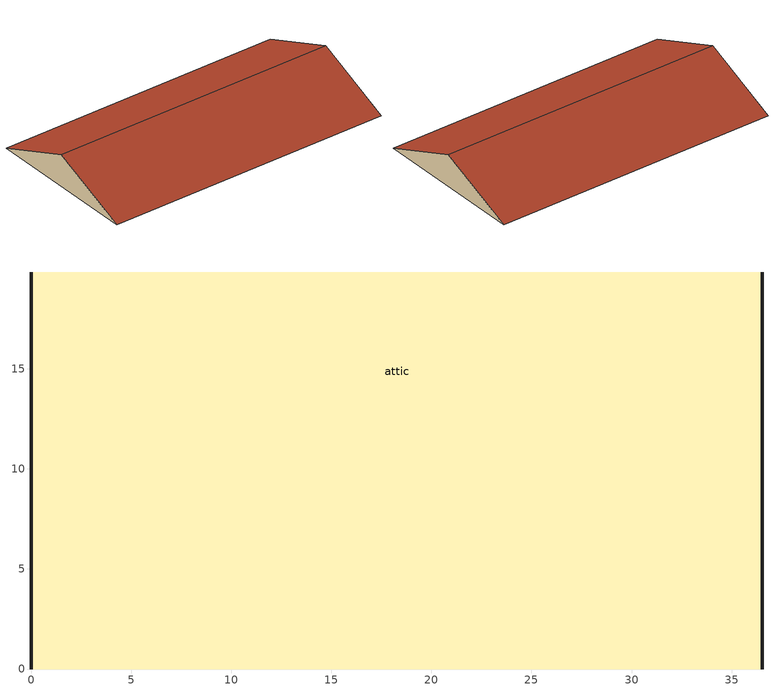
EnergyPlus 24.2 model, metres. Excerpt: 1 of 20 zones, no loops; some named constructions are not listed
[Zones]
attic
 wall outside (Gable_end): 36.54,0,7.92 36.54,19.84,7.92 36.54,9.92,12.05; 0,19.84,7.92 0,0,7.92 0,9.92,12.05
 roof outside (Exterior Roof): 36.54,19.84,7.92 0,19.84,7.92 0,9.92,12.05 36.54,9.92,12.05; 0,0,7.92 36.54,0,7.92 36.54,9.92,12.05 0,9.92,12.05
[Schedule:Day:Hourly]
LightingDay: 0.0625, 0.0625, 0.0625, 0.0625, 0.1875, 0.390625, 0.4375, 0.390625, 0.171875, 0.117188, 0.117188, 0.117188, 0.117188, 0.117188, 0.117188, 0.203125, 0.4375, 0.609375, 0.820312, 0.984375, 1, 0.6875, 0.382812, 0.15625
ExteriorLightingDay: 1, 1, 1, 1, 1, 1, 0, 0, 0, 0, 0, 0, 0, 0, 0, 0, 0, 0, 1, 1, 1, 1, 1, 1
LightingDay_EELighting: 0.06875, 0.06875, 0.06875, 0.06875, 0.20625, 0.429688, 0.48125, 0.429688, 0.189062, 0.128906, 0.128906, 0.128906, 0.128906, 0.128906, 0.128906, 0.223438, 0.48125, 0.670312, 0.902344, 1, 1, 0.75625, 0.421094, 0.171875
RefrigeratorDay: 0.8, 0.782696, 0.765594, 0.742857, 0.731388, 0.731388, 0.75996, 0.8, 0.817103, 0.828571, 0.8, 0.8, 0.839839, 0.839839, 0.828571, 0.839839, 0.885714, 0.971429, 1, 0.971429, 0.942857, 0.925553, 0.885714, 0.828571
MiscPlugLoadDay: 0.60749, 0.559339, 0.552853, 0.545071, 0.524481, 0.585279, 0.676232, 0.718547, 0.60749, 0.517023, 0.529183, 0.529345, 0.520428, 0.538424, 0.568742, 0.600357, 0.710117, 0.862678, 0.936608, 0.966764, 1, 0.976654, 0.845169, 0.734436
CookingRangeDay: 0.0471585, 0.0471585, 0.0235459, 0.0235459, 0.0471585, 0.0707044, 0.165088, 0.283018, 0.306564, 0.320771, 0.283018, 0.330176, 0.377335, 0.306564, 0.292423, 0.377335, 0.613194, 1, 0.778348, 0.400947, 0.235859, 0.165088, 0.103722, 0.0707044
DishwasherWeekday_equip_sch: 0.129162, 0.0573867, 0.042998, 0.0286934, 0.0286934, 0.0860801, 0.172244, 0.258408, 0.488208, 0.545594, 0.473819, 0.402044, 0.344573, 0.387655, 0.315879, 0.301491, 0.315879, 0.416348, 0.732312, 0.933333, 0.761005, 0.559983, 0.373266, 0.258408
DishwasherWeekend_equip_sch: 0.138388, 0.0614858, 0.0460692, 0.0307429, 0.0307429, 0.0922286, 0.184547, 0.276866, 0.52308, 0.584565, 0.507663, 0.430761, 0.369185, 0.415344, 0.338442, 0.323026, 0.338442, 0.446087, 0.78462, 1, 0.815362, 0.599982, 0.399928, 0.276866
DishwasherVacation_equip_sch; ClothesWasherVacation_equip_sch; ClothesDryerVacation: 0, 0, 0, 0, 0, 0, 0, 0, 0, 0, 0, 0, 0, 0, 0, 0, 0, 0, 0, 0, 0, 0, 0, 0
ClothesWasherWeekday_equip_sch: 0.0887931, 0.0710155, 0.0354602, 0.0354602, 0.0710155, 0.106571, 0.213142, 0.461934, 0.692948, 0.817391, 0.799614, 0.710725, 0.639615, 0.568599, 0.497489, 0.461934, 0.479711, 0.461934, 0.461934, 0.461934, 0.461934, 0.444156, 0.30203, 0.159904
ClothesWasherWeekend_equip_sch: 0.10863, 0.0868807, 0.0433822, 0.0433822, 0.0868807, 0.130379, 0.260758, 0.565131, 0.847755, 1, 0.978251, 0.869505, 0.782508, 0.695627, 0.60863, 0.565131, 0.586881, 0.565131, 0.565131, 0.565131, 0.565131, 0.543382, 0.369505, 0.195627
ClothesDryerWeekday: 0.0996819, 0.0598091, 0.0398727, 0.0199364, 0.0398727, 0.0598091, 0.159491, 0.318982, 0.486427, 0.685791, 0.785473, 0.817391, 0.7456, 0.677837, 0.610073, 0.578155, 0.558218, 0.546236, 0.518346, 0.510391, 0.5263, 0.546236, 0.4386, 0.239236
ClothesDryerWeekend: 0.121951, 0.0731707, 0.0487805, 0.0243902, 0.0487805, 0.0731707, 0.195122, 0.390244, 0.595097, 0.839, 0.960951, 1, 0.91217, 0.829268, 0.746366, 0.707317, 0.682927, 0.668268, 0.634146, 0.624415, 0.643878, 0.668268, 0.536585, 0.292683
